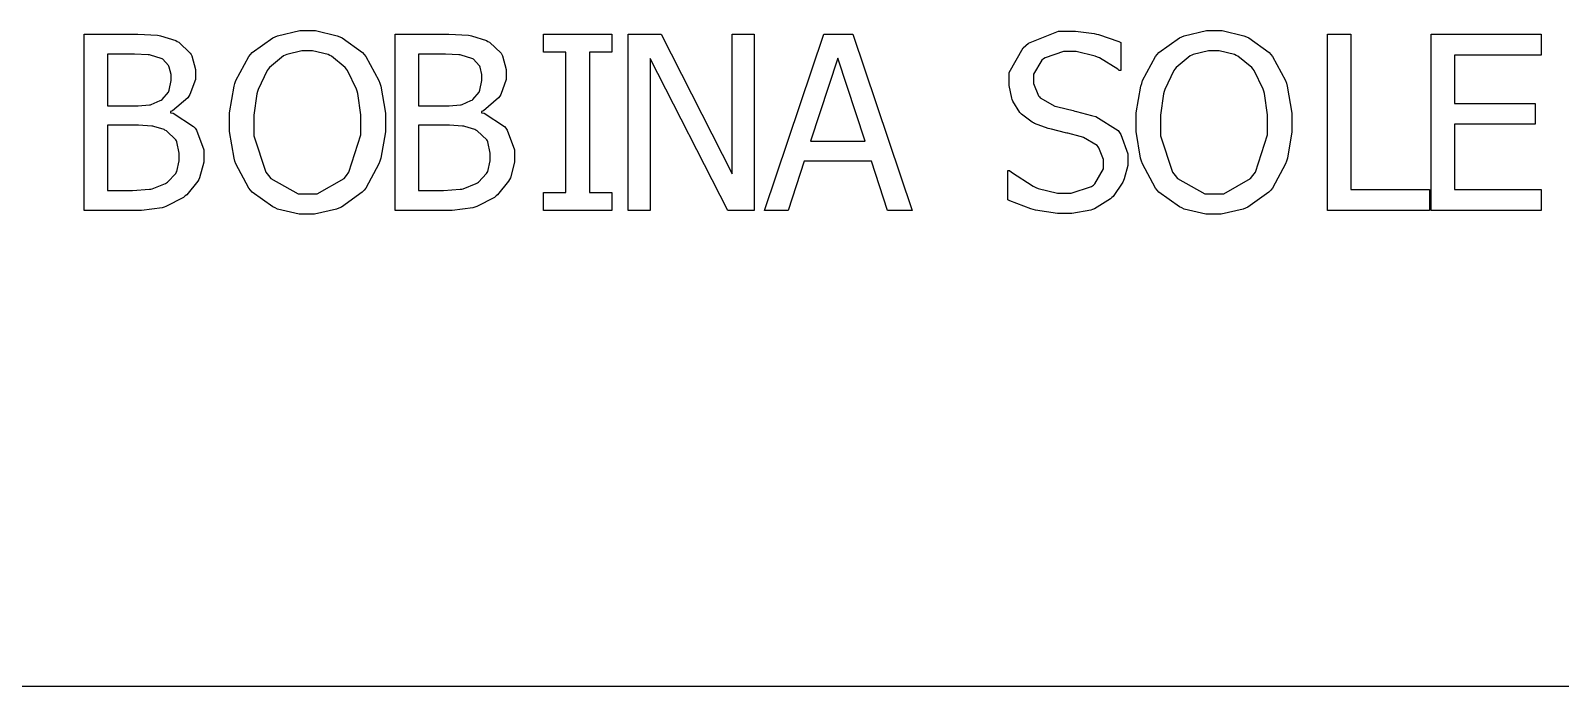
# Model space of a CAD drawing. Header units: millimetres. Extents: x 1974 to 2560, y 1429 to 1567.
# Drawn here: x 2481.077 to 2482.543, y 1525.619 to 1526.248 of the extents above; entities that cross this region are included whole.
import ezdxf

# ---------------------------------------------------------------- set-up
doc = ezdxf.new("R2010")
doc.units = ezdxf.units.MM
doc.layers.add('TEXTO', color=4, linetype='Continuous')

msp = doc.modelspace()

# ---------------------------------------------------------------- linework, layer by layer
at = {"layer": 'TEXTO', "color": 0}
for p, q in [((2481.3133, 1526.2426), (2481.3347, 1526.2476)), ((2481.3347, 1526.2476), (2481.3419, 1526.2476)), ((2481.3419, 1526.2476), (2481.3496, 1526.2476)), ((2481.3496, 1526.2476), (2481.3706, 1526.2426)), ((2482.1826, 1526.2426), (2482.204, 1526.2476)), ((2482.204, 1526.2476), (2482.2112, 1526.2476)), ((2482.2112, 1526.2476), (2482.219, 1526.2476)), ((2482.219, 1526.2476), (2482.2399, 1526.2426)), ((2481.1279, 1526.0751), (2481.1279, 1526.244)), ((2481.1279, 1526.244), (2481.1728, 1526.244)), ((2481.1728, 1526.244), (2481.1795, 1526.244)), ((2481.1795, 1526.244), (2481.1982, 1526.243)), ((2481.1982, 1526.243), (2481.1997, 1526.2428)), ((2481.1997, 1526.2428), (2481.2012, 1526.2426)), ((2481.2012, 1526.2426), (2481.2157, 1526.238)), ((2481.2157, 1526.238), (2481.2171, 1526.2371)), ((2481.2171, 1526.2371), (2481.2186, 1526.2364)), ((2481.2186, 1526.2364), (2481.2296, 1526.2258)), ((2481.2891, 1526.2265), (2481.3088, 1526.2407)), ((2481.3088, 1526.2407), (2481.3111, 1526.2416)), ((2481.3111, 1526.2416), (2481.3133, 1526.2426)), ((2481.3706, 1526.2426), (2481.3729, 1526.2415)), ((2481.3729, 1526.2415), (2481.3752, 1526.2406)), ((2481.3752, 1526.2406), (2481.3947, 1526.2264)), ((2481.426, 1526.0751), (2481.426, 1526.244)), ((2481.426, 1526.244), (2481.4708, 1526.244)), ((2481.4708, 1526.244), (2481.4775, 1526.244)), ((2481.4775, 1526.244), (2481.4963, 1526.243)), ((2481.4963, 1526.243), (2481.4979, 1526.2428)), ((2481.4979, 1526.2428), (2481.4993, 1526.2426)), ((2481.4993, 1526.2426), (2481.5137, 1526.238)), ((2481.5137, 1526.238), (2481.5151, 1526.2371)), ((2481.5151, 1526.2371), (2481.5166, 1526.2364)), ((2481.5166, 1526.2364), (2481.5276, 1526.2258)), ((2481.5683, 1526.2268), (2481.5683, 1526.244)), ((2481.5683, 1526.244), (2481.6339, 1526.244)), ((2481.6339, 1526.244), (2481.6339, 1526.2268)), ((2481.6495, 1526.0751), (2481.6495, 1526.244)), ((2481.6495, 1526.244), (2481.6813, 1526.244)), ((2481.6813, 1526.244), (2481.7493, 1526.1103)), ((2481.7493, 1526.1103), (2481.7493, 1526.244)), ((2481.7493, 1526.244), (2481.7703, 1526.244)), ((2481.7703, 1526.244), (2481.7703, 1526.0751)), ((2481.7703, 1526.244), (2481.7703, 1526.244)), ((2481.7803, 1526.0751), (2481.8372, 1526.244)), ((2481.8372, 1526.244), (2481.8649, 1526.244)), ((2481.8649, 1526.244), (2481.9218, 1526.0751)), ((2482.0282, 1526.2309), (2482.0309, 1526.2332)), ((2482.0309, 1526.2332), (2482.0335, 1526.2355)), ((2482.0335, 1526.2355), (2482.0621, 1526.2471)), ((2482.0621, 1526.2471), (2482.0717, 1526.2471)), ((2482.0717, 1526.2471), (2482.0784, 1526.2471)), ((2482.0784, 1526.2471), (2482.0964, 1526.2447)), ((2482.0964, 1526.2447), (2482.0985, 1526.2442)), ((2482.0985, 1526.2442), (2482.1005, 1526.2437)), ((2482.1005, 1526.2437), (2482.1201, 1526.2371)), ((2482.1201, 1526.2371), (2482.122, 1526.2362)), ((2482.122, 1526.2362), (2482.122, 1526.2092)), ((2482.1584, 1526.2265), (2482.178, 1526.2407)), ((2482.178, 1526.2407), (2482.1804, 1526.2416)), ((2482.1804, 1526.2416), (2482.1826, 1526.2426)), ((2482.2399, 1526.2426), (2482.2423, 1526.2415)), ((2482.2423, 1526.2415), (2482.2445, 1526.2406)), ((2482.2445, 1526.2406), (2482.264, 1526.2264)), ((2482.32, 1526.0751), (2482.32, 1526.244)), ((2482.32, 1526.244), (2482.3425, 1526.244)), ((2482.3425, 1526.244), (2482.3425, 1526.0951)), ((2482.4194, 1526.0751), (2482.4194, 1526.244)), ((2482.4194, 1526.244), (2482.525, 1526.244)), ((2482.525, 1526.244), (2482.525, 1526.224)), ((2481.1719, 1526.2248), (2481.1504, 1526.2248)), ((2481.1504, 1526.2248), (2481.1504, 1526.1754)), ((2481.1762, 1526.2248), (2481.1719, 1526.2248)), ((2481.1893, 1526.2242), (2481.1762, 1526.2248)), ((2481.1904, 1526.2242), (2481.1893, 1526.2242)), ((2481.1915, 1526.224), (2481.1904, 1526.2242)), ((2481.2016, 1526.2209), (2481.1915, 1526.224)), ((2481.2026, 1526.2204), (2481.2016, 1526.2209)), ((2481.2032, 1526.22), (2481.2026, 1526.2204)), ((2481.2088, 1526.2141), (2481.2032, 1526.22)), ((2481.2296, 1526.2258), (2481.2304, 1526.2245)), ((2481.2304, 1526.2245), (2481.2311, 1526.2232)), ((2481.2311, 1526.2232), (2481.2346, 1526.2102)), ((2481.2734, 1526.1996), (2481.2859, 1526.2227)), ((2481.2859, 1526.2227), (2481.2875, 1526.2245)), ((2481.2875, 1526.2245), (2481.2891, 1526.2265)), ((2481.3191, 1526.2232), (2481.3056, 1526.2122)), ((2481.3206, 1526.2239), (2481.3191, 1526.2232)), ((2481.3221, 1526.2247), (2481.3206, 1526.2239)), ((2481.3366, 1526.2281), (2481.3221, 1526.2247)), ((2481.342, 1526.2281), (2481.3366, 1526.2281)), ((2481.3468, 1526.2281), (2481.342, 1526.2281)), ((2481.3617, 1526.2245), (2481.3468, 1526.2281)), ((2481.3633, 1526.2238), (2481.3617, 1526.2245)), ((2481.3649, 1526.2231), (2481.3633, 1526.2238)), ((2481.3783, 1526.2121), (2481.3649, 1526.2231)), ((2481.3947, 1526.2264), (2481.3963, 1526.2245)), ((2481.3963, 1526.2245), (2481.3979, 1526.2227)), ((2481.3963, 1526.2245), (2481.3963, 1526.2245)), ((2481.3979, 1526.2227), (2481.4104, 1526.1998)), ((2481.47, 1526.2248), (2481.4484, 1526.2248)), ((2481.4484, 1526.2248), (2481.4484, 1526.1754)), ((2481.4743, 1526.2248), (2481.47, 1526.2248)), ((2481.4873, 1526.2242), (2481.4743, 1526.2248)), ((2481.4885, 1526.2242), (2481.4873, 1526.2242)), ((2481.4895, 1526.224), (2481.4885, 1526.2242)), ((2481.4996, 1526.2209), (2481.4895, 1526.224)), ((2481.5006, 1526.2204), (2481.4996, 1526.2209)), ((2481.5013, 1526.22), (2481.5006, 1526.2204)), ((2481.5068, 1526.2141), (2481.5013, 1526.22)), ((2481.5276, 1526.2258), (2481.5284, 1526.2245)), ((2481.5284, 1526.2245), (2481.5291, 1526.2232)), ((2481.5291, 1526.2232), (2481.5326, 1526.2102)), ((2481.5899, 1526.2268), (2481.5683, 1526.2268)), ((2481.5899, 1526.0923), (2481.5899, 1526.2268)), ((2481.6339, 1526.2268), (2481.6123, 1526.2268)), ((2481.6123, 1526.2268), (2481.6123, 1526.0923)), ((2481.7452, 1526.0751), (2481.6705, 1526.2207)), ((2481.6705, 1526.2207), (2481.6705, 1526.0751)), ((2481.8505, 1526.2211), (2481.8245, 1526.1414)), ((2481.8766, 1526.1414), (2481.8505, 1526.2211)), ((2482.0148, 1526.2074), (2482.0282, 1526.2309)), ((2482.0462, 1526.2191), (2482.0382, 1526.2057)), ((2482.0478, 1526.2203), (2482.0462, 1526.2191)), ((2482.0494, 1526.2215), (2482.0478, 1526.2203)), ((2482.0668, 1526.2276), (2482.0494, 1526.2215)), ((2482.0732, 1526.2276), (2482.0668, 1526.2276)), ((2482.0792, 1526.2276), (2482.0732, 1526.2276)), ((2482.0974, 1526.2231), (2482.0792, 1526.2276)), ((2482.0996, 1526.2221), (2482.0974, 1526.2231)), ((2482.1016, 1526.2213), (2482.0996, 1526.2221)), ((2482.1189, 1526.2104), (2482.1016, 1526.2213)), ((2482.1427, 1526.1996), (2482.1552, 1526.2227)), ((2482.1552, 1526.2227), (2482.1569, 1526.2245)), ((2482.1569, 1526.2245), (2482.1584, 1526.2265)), ((2482.1884, 1526.2232), (2482.1749, 1526.2122)), ((2482.19, 1526.2239), (2482.1884, 1526.2232)), ((2482.1914, 1526.2247), (2482.19, 1526.2239)), ((2482.206, 1526.2281), (2482.1914, 1526.2247)), ((2482.2113, 1526.2281), (2482.206, 1526.2281)), ((2482.2162, 1526.2281), (2482.2113, 1526.2281)), ((2482.2309, 1526.2245), (2482.2162, 1526.2281)), ((2482.2326, 1526.2238), (2482.2309, 1526.2245)), ((2482.2341, 1526.2231), (2482.2326, 1526.2238)), ((2482.2476, 1526.2121), (2482.2341, 1526.2231)), ((2482.264, 1526.2264), (2482.2656, 1526.2245)), ((2482.2656, 1526.2245), (2482.2672, 1526.2227)), ((2482.2656, 1526.2245), (2482.2656, 1526.2245)), ((2482.2672, 1526.2227), (2482.2797, 1526.1998)), ((2482.525, 1526.224), (2482.4419, 1526.224)), ((2482.4419, 1526.224), (2482.4419, 1526.1777)), ((2481.2092, 1526.2133), (2481.2088, 1526.2141)), ((2481.2095, 1526.2126), (2481.2092, 1526.2133)), ((2481.2112, 1526.2055), (2481.2095, 1526.2126)), ((2481.2112, 1526.2027), (2481.2112, 1526.2055)), ((2481.2346, 1526.2102), (2481.2346, 1526.2058)), ((2481.2346, 1526.2058), (2481.2346, 1526.2006)), ((2481.3033, 1526.2092), (2481.2947, 1526.1912)), ((2481.3044, 1526.2107), (2481.3033, 1526.2092)), ((2481.3056, 1526.2122), (2481.3044, 1526.2107)), ((2481.3794, 1526.2107), (2481.3783, 1526.2121)), ((2481.3805, 1526.2093), (2481.3794, 1526.2107)), ((2481.3889, 1526.1914), (2481.3805, 1526.2093)), ((2481.5072, 1526.2133), (2481.5068, 1526.2141)), ((2481.5075, 1526.2126), (2481.5072, 1526.2133)), ((2481.5092, 1526.2055), (2481.5075, 1526.2126)), ((2481.5092, 1526.2027), (2481.5092, 1526.2055)), ((2481.5326, 1526.2102), (2481.5326, 1526.2058)), ((2481.5326, 1526.2058), (2481.5326, 1526.2006)), ((2482.0148, 1526.1988), (2482.0148, 1526.2074)), ((2482.0382, 1526.2057), (2482.0382, 1526.2011)), ((2482.1202, 1526.2092), (2482.1189, 1526.2104)), ((2482.122, 1526.2092), (2482.1202, 1526.2092)), ((2482.1726, 1526.2092), (2482.1641, 1526.1912)), ((2482.1738, 1526.2107), (2482.1726, 1526.2092)), ((2482.1749, 1526.2122), (2482.1738, 1526.2107)), ((2482.2487, 1526.2107), (2482.2476, 1526.2121)), ((2482.2498, 1526.2093), (2482.2487, 1526.2107)), ((2482.2583, 1526.1914), (2482.2498, 1526.2093)), ((2481.2087, 1526.1886), (2481.2091, 1526.1895)), ((2481.2091, 1526.1895), (2481.2094, 1526.1905)), ((2481.2094, 1526.1905), (2481.2112, 1526.1997)), ((2481.2112, 1526.1997), (2481.2112, 1526.2027)), ((2481.2112, 1526.2027), (2481.2112, 1526.2027)), ((2481.2346, 1526.2006), (2481.2292, 1526.1862)), ((2481.2673, 1526.1688), (2481.2716, 1526.1943)), ((2481.2716, 1526.1943), (2481.2725, 1526.1969)), ((2481.2725, 1526.1969), (2481.2734, 1526.1996)), ((2481.2941, 1526.189), (2481.2936, 1526.1868)), ((2481.2947, 1526.1912), (2481.2941, 1526.189)), ((2481.3896, 1526.1893), (2481.3889, 1526.1914)), ((2481.3902, 1526.1871), (2481.3896, 1526.1893)), ((2481.4104, 1526.1998), (2481.4113, 1526.197)), ((2481.4113, 1526.197), (2481.4122, 1526.1943)), ((2481.4122, 1526.1943), (2481.4167, 1526.1682)), ((2481.5067, 1526.1886), (2481.5071, 1526.1895)), ((2481.5071, 1526.1895), (2481.5074, 1526.1905)), ((2481.5074, 1526.1905), (2481.5092, 1526.1997)), ((2481.5092, 1526.1997), (2481.5092, 1526.2027)), ((2481.5092, 1526.2027), (2481.5092, 1526.2027)), ((2481.5326, 1526.2006), (2481.5273, 1526.1862)), ((2482.0148, 1526.1948), (2482.0148, 1526.1988)), ((2482.0173, 1526.1826), (2482.0148, 1526.1948)), ((2482.0382, 1526.2011), (2482.0382, 1526.1968)), ((2482.0382, 1526.1968), (2482.0429, 1526.1851)), ((2482.1365, 1526.1688), (2482.141, 1526.1943)), ((2482.141, 1526.1943), (2482.1419, 1526.1969)), ((2482.1419, 1526.1969), (2482.1427, 1526.1996)), ((2482.1635, 1526.189), (2482.1629, 1526.1868)), ((2482.1641, 1526.1912), (2482.1635, 1526.189)), ((2482.2589, 1526.1893), (2482.2583, 1526.1914)), ((2482.2595, 1526.1871), (2482.2589, 1526.1893)), ((2482.2797, 1526.1998), (2482.2806, 1526.197)), ((2482.2806, 1526.197), (2482.2815, 1526.1943)), ((2482.2815, 1526.1943), (2482.2859, 1526.1682)), ((2481.1504, 1526.1754), (2481.1759, 1526.1754)), ((2481.1759, 1526.1754), (2481.1797, 1526.1754)), ((2481.1797, 1526.1754), (2481.1905, 1526.1763)), ((2481.1905, 1526.1763), (2481.1914, 1526.1764)), ((2481.1914, 1526.1764), (2481.1922, 1526.1767)), ((2481.1922, 1526.1767), (2481.2008, 1526.1804)), ((2481.2008, 1526.1804), (2481.2018, 1526.1809)), ((2481.2018, 1526.1809), (2481.2026, 1526.1814)), ((2481.2026, 1526.1814), (2481.2087, 1526.1886)), ((2481.2272, 1526.1831), (2481.2127, 1526.1707)), ((2481.2283, 1526.1845), (2481.2272, 1526.1831)), ((2481.2292, 1526.1862), (2481.2283, 1526.1845)), ((2481.2936, 1526.1868), (2481.2906, 1526.1664)), ((2481.3933, 1526.1669), (2481.3902, 1526.1871)), ((2481.4484, 1526.1754), (2481.4739, 1526.1754)), ((2481.4739, 1526.1754), (2481.4778, 1526.1754)), ((2481.4778, 1526.1754), (2481.4887, 1526.1763)), ((2481.4887, 1526.1763), (2481.4895, 1526.1764)), ((2481.4895, 1526.1764), (2481.4903, 1526.1767)), ((2481.4903, 1526.1767), (2481.4988, 1526.1804)), ((2481.4988, 1526.1804), (2481.4998, 1526.1809)), ((2481.4998, 1526.1809), (2481.5006, 1526.1814)), ((2481.5006, 1526.1814), (2481.5067, 1526.1886)), ((2481.5252, 1526.1831), (2481.5108, 1526.1707)), ((2481.5263, 1526.1845), (2481.5252, 1526.1831)), ((2481.5273, 1526.1862), (2481.5263, 1526.1845)), ((2482.0178, 1526.1813), (2482.0173, 1526.1826)), ((2482.0182, 1526.18), (2482.0178, 1526.1813)), ((2482.025, 1526.1691), (2482.0182, 1526.18)), ((2482.0429, 1526.1851), (2482.0439, 1526.184)), ((2482.0439, 1526.184), (2482.0447, 1526.1829)), ((2482.0447, 1526.1829), (2482.0585, 1526.1752)), ((2482.0585, 1526.1752), (2482.0603, 1526.1747)), ((2482.0603, 1526.1747), (2482.0615, 1526.1744)), ((2482.0615, 1526.1744), (2482.0761, 1526.1708)), ((2482.1629, 1526.1868), (2482.1599, 1526.1664)), ((2482.2626, 1526.1669), (2482.2595, 1526.1871)), ((2482.4419, 1526.1777), (2482.5193, 1526.1777)), ((2482.5193, 1526.1777), (2482.5193, 1526.1578)), ((2481.2127, 1526.1707), (2481.2108, 1526.1698)), ((2481.2108, 1526.1698), (2481.2108, 1526.1688)), ((2481.2108, 1526.1688), (2481.2133, 1526.1682)), ((2481.2133, 1526.1682), (2481.2327, 1526.1557)), ((2481.2673, 1526.1594), (2481.2673, 1526.1688)), ((2481.2673, 1526.1509), (2481.2673, 1526.1594)), ((2481.2906, 1526.1664), (2481.2906, 1526.1594)), ((2481.2906, 1526.1594), (2481.2906, 1526.1467)), ((2481.3933, 1526.1594), (2481.3933, 1526.1669)), ((2481.3933, 1526.1475), (2481.3933, 1526.1594)), ((2481.3933, 1526.1594), (2481.3933, 1526.1594)), ((2481.4167, 1526.1682), (2481.4167, 1526.1594)), ((2481.4167, 1526.1594), (2481.4167, 1526.1503)), ((2481.5108, 1526.1707), (2481.5089, 1526.1698)), ((2481.5089, 1526.1698), (2481.5089, 1526.1688)), ((2481.5089, 1526.1688), (2481.5114, 1526.1682)), ((2481.5114, 1526.1682), (2481.5308, 1526.1557)), ((2482.0258, 1526.1682), (2482.025, 1526.1691)), ((2482.0267, 1526.1673), (2482.0258, 1526.1682)), ((2482.037, 1526.1596), (2482.0267, 1526.1673)), ((2482.0381, 1526.159), (2482.037, 1526.1596)), ((2482.0761, 1526.1708), (2482.0778, 1526.1703)), ((2482.0778, 1526.1703), (2482.0795, 1526.1699)), ((2482.0795, 1526.1699), (2482.0937, 1526.1662)), ((2482.0937, 1526.1662), (2482.0949, 1526.1658)), ((2482.0949, 1526.1658), (2482.0978, 1526.165)), ((2482.0978, 1526.165), (2482.1192, 1526.1516)), ((2482.1365, 1526.1594), (2482.1365, 1526.1688)), ((2482.1365, 1526.1509), (2482.1365, 1526.1594)), ((2482.1599, 1526.1664), (2482.1599, 1526.1594)), ((2482.1599, 1526.1594), (2482.1599, 1526.1467)), ((2482.2626, 1526.1594), (2482.2626, 1526.1669)), ((2482.2626, 1526.1475), (2482.2626, 1526.1594)), ((2482.2626, 1526.1594), (2482.2626, 1526.1594)), ((2482.2859, 1526.1682), (2482.2859, 1526.1594)), ((2482.2859, 1526.1594), (2482.2859, 1526.1503)), ((2481.1759, 1526.1567), (2481.1504, 1526.1567)), ((2481.1504, 1526.1567), (2481.1504, 1526.0942)), ((2481.1801, 1526.1567), (2481.1759, 1526.1567)), ((2481.1927, 1526.156), (2481.1801, 1526.1567)), ((2481.1937, 1526.1559), (2481.1927, 1526.156)), ((2481.1948, 1526.1557), (2481.1937, 1526.1559)), ((2481.2045, 1526.1527), (2481.1948, 1526.1557)), ((2481.2054, 1526.1522), (2481.2045, 1526.1527)), ((2481.2067, 1526.1515), (2481.2054, 1526.1522)), ((2481.2159, 1526.1427), (2481.2067, 1526.1515)), ((2481.2327, 1526.1557), (2481.2342, 1526.1539)), ((2481.2342, 1526.1539), (2481.2355, 1526.1522)), ((2481.2355, 1526.1522), (2481.2425, 1526.1333)), ((2481.2716, 1526.1251), (2481.2673, 1526.1509)), ((2481.2906, 1526.1467), (2481.3022, 1526.1116)), ((2481.3816, 1526.1116), (2481.3933, 1526.1475)), ((2481.4167, 1526.1503), (2481.4123, 1526.1252)), ((2481.4739, 1526.1567), (2481.4484, 1526.1567)), ((2481.4484, 1526.1567), (2481.4484, 1526.0942)), ((2481.4781, 1526.1567), (2481.4739, 1526.1567)), ((2481.4908, 1526.156), (2481.4781, 1526.1567)), ((2481.4919, 1526.1559), (2481.4908, 1526.156)), ((2481.4928, 1526.1557), (2481.4919, 1526.1559)), ((2481.5025, 1526.1527), (2481.4928, 1526.1557)), ((2481.5034, 1526.1522), (2481.5025, 1526.1527)), ((2481.5048, 1526.1515), (2481.5034, 1526.1522)), ((2481.514, 1526.1427), (2481.5048, 1526.1515)), ((2481.5308, 1526.1557), (2481.5322, 1526.1539)), ((2481.5322, 1526.1539), (2481.5336, 1526.1522)), ((2481.5336, 1526.1522), (2481.5406, 1526.1333)), ((2482.0392, 1526.1584), (2482.0381, 1526.159)), ((2482.0523, 1526.1536), (2482.0392, 1526.1584)), ((2482.0538, 1526.1532), (2482.0523, 1526.1536)), ((2482.0553, 1526.1529), (2482.0538, 1526.1532)), ((2482.0689, 1526.1496), (2482.0553, 1526.1529)), ((2482.07, 1526.1493), (2482.0689, 1526.1496)), ((2482.071, 1526.1491), (2482.07, 1526.1493)), ((2482.083, 1526.1459), (2482.071, 1526.1491)), ((2482.0843, 1526.1455), (2482.083, 1526.1459)), ((2482.0861, 1526.145), (2482.0843, 1526.1455)), ((2482.0993, 1526.1372), (2482.0861, 1526.145)), ((2482.1192, 1526.1516), (2482.1205, 1526.1498)), ((2482.1205, 1526.1498), (2482.1218, 1526.148)), ((2482.1218, 1526.148), (2482.1285, 1526.1293)), ((2482.1409, 1526.1251), (2482.1365, 1526.1509)), ((2482.1599, 1526.1467), (2482.1715, 1526.1116)), ((2482.251, 1526.1116), (2482.2626, 1526.1475)), ((2482.2859, 1526.1503), (2482.2816, 1526.1252)), ((2482.5193, 1526.1578), (2482.4419, 1526.1578)), ((2482.4419, 1526.1578), (2482.4419, 1526.0951)), ((2481.2164, 1526.1417), (2481.2159, 1526.1427)), ((2481.2168, 1526.1407), (2481.2164, 1526.1417)), ((2481.2191, 1526.13), (2481.2168, 1526.1407)), ((2481.2425, 1526.1333), (2481.2425, 1526.127)), ((2481.5145, 1526.1417), (2481.514, 1526.1427)), ((2481.5149, 1526.1407), (2481.5145, 1526.1417)), ((2481.5172, 1526.13), (2481.5149, 1526.1407)), ((2481.5406, 1526.1333), (2481.5406, 1526.127)), ((2481.8245, 1526.1414), (2481.8766, 1526.1414)), ((2481.8245, 1526.1414), (2481.8245, 1526.1414)), ((2482.1001, 1526.1361), (2482.0993, 1526.1372)), ((2482.1009, 1526.1351), (2482.1001, 1526.1361)), ((2482.1052, 1526.1239), (2482.1009, 1526.1351)), ((2481.2166, 1526.1124), (2481.2191, 1526.1226)), ((2481.2191, 1526.126), (2481.2191, 1526.13)), ((2481.2191, 1526.1226), (2481.2191, 1526.126)), ((2481.2191, 1526.126), (2481.2191, 1526.126)), ((2481.2425, 1526.1214), (2481.2386, 1526.1063)), ((2481.2425, 1526.127), (2481.2425, 1526.1214)), ((2481.2425, 1526.127), (2481.2425, 1526.127)), ((2481.2725, 1526.1223), (2481.2716, 1526.1251)), ((2481.2733, 1526.1196), (2481.2725, 1526.1223)), ((2481.2858, 1526.0965), (2481.2733, 1526.1196)), ((2481.4105, 1526.1197), (2481.398, 1526.0965)), ((2481.4114, 1526.1224), (2481.4105, 1526.1197)), ((2481.4123, 1526.1252), (2481.4114, 1526.1224)), ((2481.5148, 1526.1124), (2481.5172, 1526.1226)), ((2481.5172, 1526.126), (2481.5172, 1526.13)), ((2481.5172, 1526.1226), (2481.5172, 1526.126)), ((2481.5172, 1526.126), (2481.5172, 1526.126)), ((2481.5406, 1526.1214), (2481.5366, 1526.1063)), ((2481.5406, 1526.127), (2481.5406, 1526.1214)), ((2481.5406, 1526.127), (2481.5406, 1526.127)), ((2481.8183, 1526.1223), (2481.803, 1526.0751)), ((2481.8828, 1526.1223), (2481.8183, 1526.1223)), ((2481.8981, 1526.0751), (2481.8828, 1526.1223)), ((2482.1052, 1526.1197), (2482.1052, 1526.1239)), ((2482.1052, 1526.1149), (2482.1052, 1526.1197)), ((2482.1285, 1526.1183), (2482.1252, 1526.1053)), ((2482.1285, 1526.1293), (2482.1285, 1526.1232)), ((2482.1285, 1526.1232), (2482.1285, 1526.1183)), ((2482.1418, 1526.1223), (2482.1409, 1526.1251)), ((2482.1426, 1526.1196), (2482.1418, 1526.1223)), ((2482.1551, 1526.0965), (2482.1426, 1526.1196)), ((2482.2799, 1526.1197), (2482.2673, 1526.0965)), ((2482.2808, 1526.1224), (2482.2799, 1526.1197)), ((2482.2816, 1526.1252), (2482.2808, 1526.1224)), ((2481.1932, 1526.0959), (2481.2058, 1526.1008)), ((2481.2058, 1526.1008), (2481.2069, 1526.1014)), ((2481.2069, 1526.1014), (2481.2079, 1526.1022)), ((2481.2079, 1526.1022), (2481.2157, 1526.1106)), ((2481.2157, 1526.1106), (2481.2161, 1526.1115)), ((2481.2161, 1526.1115), (2481.2166, 1526.1124)), ((2481.2369, 1526.1031), (2481.2262, 1526.0899)), ((2481.2378, 1526.1046), (2481.2369, 1526.1031)), ((2481.2386, 1526.1063), (2481.2378, 1526.1046)), ((2481.3022, 1526.1116), (2481.3045, 1526.1086)), ((2481.3045, 1526.1086), (2481.3069, 1526.1057)), ((2481.3069, 1526.1057), (2481.3331, 1526.091)), ((2481.3513, 1526.091), (2481.3771, 1526.1057)), ((2481.3771, 1526.1057), (2481.3794, 1526.1086)), ((2481.3794, 1526.1086), (2481.3816, 1526.1116)), ((2481.4913, 1526.0959), (2481.5038, 1526.1008)), ((2481.5038, 1526.1008), (2481.5049, 1526.1014)), ((2481.5049, 1526.1014), (2481.5059, 1526.1022)), ((2481.5059, 1526.1022), (2481.5137, 1526.1106)), ((2481.5137, 1526.1106), (2481.5143, 1526.1115)), ((2481.5143, 1526.1115), (2481.5148, 1526.1124)), ((2481.5349, 1526.1031), (2481.5242, 1526.0899)), ((2481.5358, 1526.1046), (2481.5349, 1526.1031)), ((2481.5366, 1526.1063), (2481.5358, 1526.1046)), ((2482.0136, 1526.0851), (2482.0136, 1526.1133)), ((2482.0136, 1526.1133), (2482.0151, 1526.1133)), ((2482.0151, 1526.1133), (2482.017, 1526.1116)), ((2482.017, 1526.1116), (2482.0379, 1526.0982)), ((2482.0971, 1526.1006), (2482.1052, 1526.1149)), ((2482.1238, 1526.1021), (2482.1144, 1526.0885)), ((2482.1245, 1526.1037), (2482.1238, 1526.1021)), ((2482.1252, 1526.1053), (2482.1245, 1526.1037)), ((2482.1715, 1526.1116), (2482.1739, 1526.1086)), ((2482.1739, 1526.1086), (2482.1762, 1526.1057)), ((2482.1762, 1526.1057), (2482.2025, 1526.091)), ((2482.2206, 1526.091), (2482.2463, 1526.1057)), ((2482.2463, 1526.1057), (2482.2486, 1526.1086)), ((2482.2486, 1526.1086), (2482.251, 1526.1116)), ((2481.1504, 1526.0942), (2481.1686, 1526.0942)), ((2481.1686, 1526.0942), (2481.1744, 1526.0942)), ((2481.1744, 1526.0942), (2481.1904, 1526.0954)), ((2481.1904, 1526.0954), (2481.1919, 1526.0956)), ((2481.1919, 1526.0956), (2481.1932, 1526.0959)), ((2481.2232, 1526.0876), (2481.2062, 1526.0787)), ((2481.2249, 1526.0889), (2481.2232, 1526.0876)), ((2481.2262, 1526.0899), (2481.2249, 1526.0889)), ((2481.2874, 1526.0946), (2481.2858, 1526.0965)), ((2481.2891, 1526.0927), (2481.2874, 1526.0946)), ((2481.3087, 1526.0784), (2481.2891, 1526.0927)), ((2481.3331, 1526.091), (2481.342, 1526.091)), ((2481.342, 1526.091), (2481.3513, 1526.091)), ((2481.3946, 1526.0926), (2481.3745, 1526.0782)), ((2481.3963, 1526.0946), (2481.3946, 1526.0926)), ((2481.398, 1526.0965), (2481.3963, 1526.0946)), ((2481.4484, 1526.0942), (2481.4667, 1526.0942)), ((2481.4667, 1526.0942), (2481.4725, 1526.0942)), ((2481.4725, 1526.0942), (2481.4885, 1526.0954)), ((2481.4885, 1526.0954), (2481.4899, 1526.0956)), ((2481.4899, 1526.0956), (2481.4913, 1526.0959)), ((2481.5213, 1526.0876), (2481.5043, 1526.0787)), ((2481.523, 1526.0889), (2481.5213, 1526.0876)), ((2481.5242, 1526.0899), (2481.523, 1526.0889)), ((2481.5683, 1526.0751), (2481.5683, 1526.0923)), ((2481.5683, 1526.0923), (2481.5899, 1526.0923)), ((2481.6123, 1526.0923), (2481.6339, 1526.0923)), ((2481.6339, 1526.0923), (2481.6339, 1526.0751)), ((2481.6339, 1526.0923), (2481.6339, 1526.0923)), ((2482.0379, 1526.0982), (2482.0404, 1526.0972)), ((2482.0404, 1526.0972), (2482.0427, 1526.0962)), ((2482.0427, 1526.0962), (2482.0612, 1526.0915)), ((2482.0612, 1526.0915), (2482.0675, 1526.0915)), ((2482.0675, 1526.0915), (2482.0744, 1526.0915)), ((2482.0744, 1526.0915), (2482.0939, 1526.098)), ((2482.0939, 1526.098), (2482.0956, 1526.0992)), ((2482.0956, 1526.0992), (2482.0971, 1526.1006)), ((2482.1119, 1526.0862), (2482.0965, 1526.0767)), ((2482.1132, 1526.0874), (2482.1119, 1526.0862)), ((2482.1144, 1526.0885), (2482.1132, 1526.0874)), ((2482.1568, 1526.0946), (2482.1551, 1526.0965)), ((2482.1583, 1526.0927), (2482.1568, 1526.0946)), ((2482.178, 1526.0784), (2482.1583, 1526.0927)), ((2482.2025, 1526.091), (2482.2113, 1526.091)), ((2482.2113, 1526.091), (2482.2206, 1526.091)), ((2482.2639, 1526.0926), (2482.2438, 1526.0782)), ((2482.2656, 1526.0946), (2482.2639, 1526.0926)), ((2482.2673, 1526.0965), (2482.2656, 1526.0946)), ((2482.3425, 1526.0951), (2482.4179, 1526.0951)), ((2482.4179, 1526.0951), (2482.4179, 1526.0751)), ((2482.4179, 1526.0951), (2482.4179, 1526.0951)), ((2482.4419, 1526.0951), (2482.525, 1526.0951)), ((2482.525, 1526.0951), (2482.525, 1526.0751)), ((2481.1764, 1526.0751), (2481.1279, 1526.0751)), ((2481.1829, 1526.0751), (2481.1764, 1526.0751)), ((2481.2026, 1526.0777), (2481.1829, 1526.0751)), ((2481.2045, 1526.0782), (2481.2026, 1526.0777)), ((2481.2062, 1526.0787), (2481.2045, 1526.0782)), ((2481.311, 1526.0774), (2481.3087, 1526.0784)), ((2481.3132, 1526.0764), (2481.311, 1526.0774)), ((2481.3341, 1526.0716), (2481.3132, 1526.0764)), ((2481.3419, 1526.0716), (2481.3341, 1526.0716)), ((2481.3489, 1526.0716), (2481.3419, 1526.0716)), ((2481.3699, 1526.0763), (2481.3489, 1526.0716)), ((2481.3722, 1526.0772), (2481.3699, 1526.0763)), ((2481.3745, 1526.0782), (2481.3722, 1526.0772)), ((2481.4744, 1526.0751), (2481.426, 1526.0751)), ((2481.4809, 1526.0751), (2481.4744, 1526.0751)), ((2481.5007, 1526.0777), (2481.4809, 1526.0751)), ((2481.5025, 1526.0782), (2481.5007, 1526.0777)), ((2481.5043, 1526.0787), (2481.5025, 1526.0782)), ((2481.6339, 1526.0751), (2481.5683, 1526.0751)), ((2481.6705, 1526.0751), (2481.6495, 1526.0751)), ((2481.7703, 1526.0751), (2481.7452, 1526.0751)), ((2481.803, 1526.0751), (2481.7803, 1526.0751)), ((2481.803, 1526.0751), (2481.803, 1526.0751)), ((2481.9218, 1526.0751), (2481.8981, 1526.0751)), ((2482.0154, 1526.0843), (2482.0136, 1526.0851)), ((2482.0356, 1526.0765), (2482.0154, 1526.0843)), ((2482.0378, 1526.0758), (2482.0356, 1526.0765)), ((2482.04, 1526.0753), (2482.0378, 1526.0758)), ((2482.0612, 1526.072), (2482.04, 1526.0753)), ((2482.0691, 1526.072), (2482.0612, 1526.072)), ((2482.075, 1526.072), (2482.0691, 1526.072)), ((2482.0691, 1526.072), (2482.0691, 1526.072)), ((2482.0931, 1526.0754), (2482.075, 1526.072)), ((2482.0948, 1526.0761), (2482.0931, 1526.0754)), ((2482.0965, 1526.0767), (2482.0948, 1526.0761)), ((2482.1804, 1526.0774), (2482.178, 1526.0784)), ((2482.1826, 1526.0764), (2482.1804, 1526.0774)), ((2482.2034, 1526.0716), (2482.1826, 1526.0764)), ((2482.2112, 1526.0716), (2482.2034, 1526.0716)), ((2482.2182, 1526.0716), (2482.2112, 1526.0716)), ((2482.2393, 1526.0763), (2482.2182, 1526.0716)), ((2482.2416, 1526.0772), (2482.2393, 1526.0763)), ((2482.2438, 1526.0782), (2482.2416, 1526.0772)), ((2482.4179, 1526.0751), (2482.32, 1526.0751)), ((2482.525, 1526.0751), (2482.4194, 1526.0751)), ((2482.525, 1526.0751), (2482.525, 1526.0751)), ((2507.7976, 1525.6185), (2478.9131, 1525.6185))]:
    msp.add_line(p, q, dxfattribs=at)

doc.saveas('drawing.dxf')
